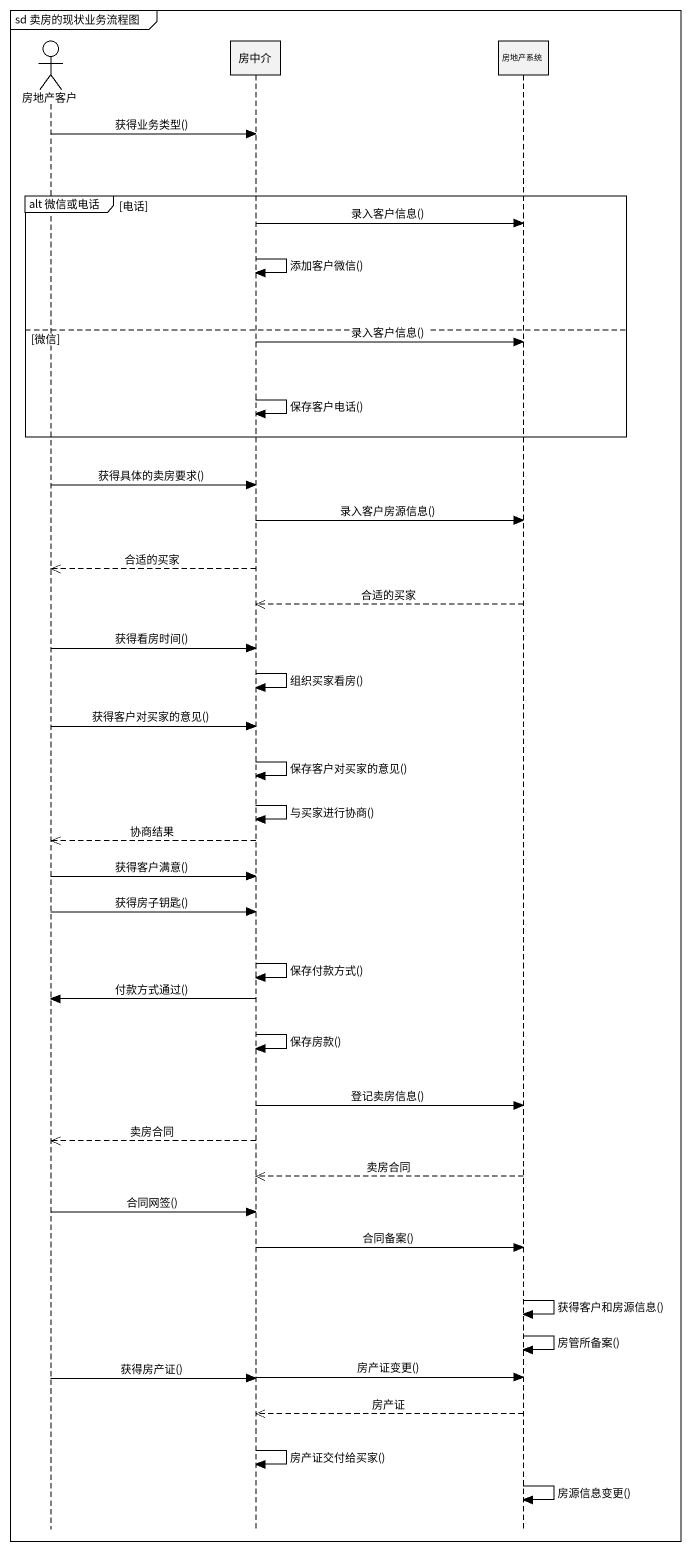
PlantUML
@startuml
mainframe sd 卖房的现状业务流程图
hide footbox
actor 房地产客户
participant 房中介
participant 房地产系统

房地产客户 -> 房中介 : 获得业务类型()
group alt 微信或电话 [电话]
  房中介 -> 房地产系统 : 录入客户信息()
  房中介 -> 房中介 : 添加客户微信()
else 微信
  房中介 -> 房地产系统 : 录入客户信息()
  房中介 -> 房中介 : 保存客户电话()
end
房地产客户 -> 房中介 : 获得具体的卖房要求()
房中介 -> 房地产系统 : 录入客户房源信息()
房中介 -->> 房地产客户 : 合适的买家
房地产系统 -->> 房中介 : 合适的买家
房地产客户 -> 房中介 : 获得看房时间()
房中介 -> 房中介 : 组织买家看房()
房地产客户 -> 房中介 : 获得客户对买家的意见()
房中介 -> 房中介 : 保存客户对买家的意见()
房中介 -> 房中介 : 与买家进行协商()
房中介 -->> 房地产客户 : 协商结果
房地产客户 -> 房中介 : 获得客户满意()
房地产客户 -> 房中介 : 获得房子钥匙()
房中介 -> 房中介 : 保存付款方式()
房中介 -> 房地产客户 : 付款方式通过()
房中介 -> 房中介 : 保存房款()
房中介 -> 房地产系统 : 登记卖房信息()
房中介 -->> 房地产客户 : 卖房合同
房地产系统 -->> 房中介 : 卖房合同
房地产客户 -> 房中介 : 合同网签()
房中介 -> 房地产系统 : 合同备案()
房地产系统 -> 房地产系统 : 获得客户和房源信息()
房地产系统 -> 房地产系统 : 房管所备案()
房中介 -> 房地产系统 : 房产证变更()
房地产客户 -> 房中介 : 获得房产证()
房地产系统 -->> 房中介 : 房产证
房中介 -> 房中介 : 房产证交付给买家()
房地产系统 -> 房地产系统 : 房源信息变更()
@enduml
